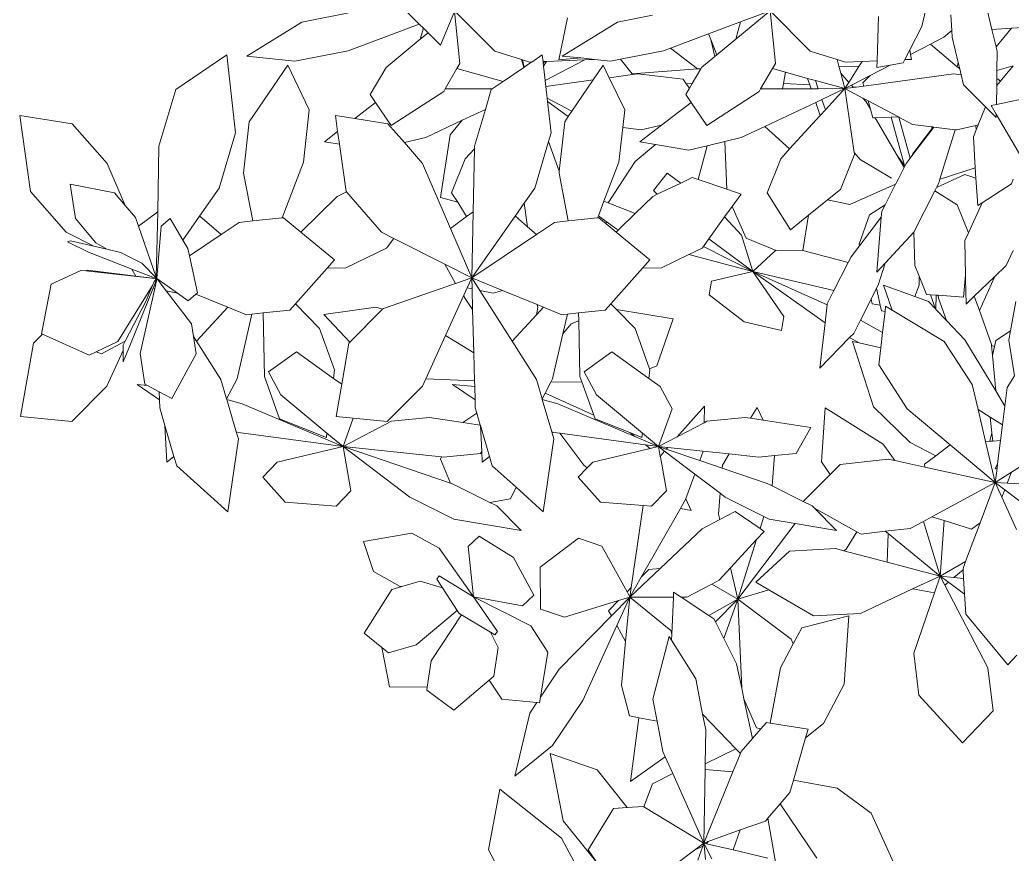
# Model space of a CAD drawing. Header units: metres. Extents: x -460 to 31334, y -1777 to 24987.
# Drawn here: x 378.4268 to 378.605, y -817.2314 to -817.0816 of the extents above; entities that cross this region are included whole.
import ezdxf

# ---------------------------------------------------------------- set-up
doc = ezdxf.new("R2010")
doc.units = ezdxf.units.M
doc.header["$MEASUREMENT"] = 0
doc.layers.add('TREES PLANTS', color=82, linetype='Continuous', lineweight=5)

# ---------------------------------------------------------------- blocks, each defined once
blk = doc.blocks.new('TREES_09')
at = {"layer": 'TREES PLANTS', "color": 82, "true_color": 0x34d100}
for p, q in [((-0.0401, -0.3368), (-0.0433, -0.2849)), ((0.0607, -0.3004), (0.0731, -0.3591)), ((0.6353, -0.3087), (0.6339, -0.3431)), ((0.0876, -0.3593), (0.1523, -0.3214)), ((0.6033, -0.3143), (0.6177, -0.3368)), ((0.6713, -0.3101), (0.6436, -0.3468)), ((-0.0401, -0.3368), (-0.0122, -0.3595)), ((-0.0382, -0.3657), (-0.0401, -0.3368)), ((0.0158, -0.3342), (0.0228, -0.3583)), ((0.0392, -0.3536), (0.0158, -0.3342)), ((0.1906, -0.3368), (0.1838, -0.3341)), ((0.2186, -0.3803), (0.1906, -0.3368)), ((0.3117, -0.3448), (0.2892, -0.3345)), ((0.4083, -0.3383), (0.3648, -0.3306)), ((0.4223, -0.3408), (0.4749, -0.3324)), ((0.4749, -0.3324), (0.4923, -0.3433)), ((0.6339, -0.3431), (0.6177, -0.3368)), ((0.6177, -0.3368), (0.6331, -0.3608)), ((0.7026, -0.3295), (0.6547, -0.3511)), ((0.903, -0.3423), (0.8885, -0.3291)), ((0.3281, -0.3618), (0.3117, -0.3448)), ((0.4225, -0.36), (0.4083, -0.3383)), ((0.4223, -0.3408), (0.4083, -0.3383)), ((0.4923, -0.3433), (0.5197, -0.3467)), ((0.4973, -0.3602), (0.5197, -0.3467)), ((0.5197, -0.3467), (0.5476, -0.3502)), ((0.5361, -0.3685), (0.5476, -0.3502)), ((0.5476, -0.3502), (0.5706, -0.353)), ((0.6339, -0.3431), (0.6331, -0.3608)), ((0.6436, -0.3468), (0.6331, -0.3608)), ((0.6547, -0.3511), (0.6331, -0.3608)), ((0.6547, -0.3511), (0.6436, -0.3468)), ((0.8281, -0.4043), (0.903, -0.3423)), ((-0.0382, -0.3657), (-0.0776, -0.3751)), ((-0.0122, -0.3595), (-0.0382, -0.3657)), ((-0.0052, -0.3578), (-0.0122, -0.3595)), ((0.0228, -0.3583), (-0.0052, -0.3578)), ((0.0355, -0.3585), (0.0228, -0.3583)), ((0.0358, -0.356), (0.0355, -0.3585)), ((0.0452, -0.3586), (0.0355, -0.3585)), ((0.0392, -0.3536), (0.0358, -0.356)), ((0.0452, -0.3586), (0.0392, -0.3536)), ((0.0731, -0.3591), (0.0452, -0.3586)), ((0.0731, -0.3591), (0.0747, -0.3668)), ((0.0747, -0.3668), (0.0876, -0.3593)), ((0.0764, -0.3753), (0.0923, -0.3594)), ((0.0923, -0.3594), (0.0876, -0.3593)), ((0.329, -0.362), (0.3281, -0.3618)), ((0.357, -0.3919), (0.3281, -0.3618)), ((0.3781, -0.3844), (0.329, -0.362)), ((0.4286, -0.3665), (0.3781, -0.3844)), ((0.4218, -0.4058), (0.4973, -0.3602)), ((0.4313, -0.362), (0.4225, -0.36)), ((0.4299, -0.3664), (0.4286, -0.3665)), ((0.4313, -0.362), (0.4299, -0.3664)), ((0.4449, -0.365), (0.4299, -0.3664)), ((0.4449, -0.365), (0.4313, -0.362)), ((0.4973, -0.3602), (0.4449, -0.365)), ((0.5361, -0.3685), (0.5594, -0.3659)), ((0.5594, -0.3659), (0.5715, -0.3645)), ((0.5594, -0.3659), (0.5714, -0.3688)), ((0.5715, -0.3645), (0.5706, -0.353)), ((0.5706, -0.353), (0.6052, -0.3574)), ((0.5717, -0.3678), (0.5715, -0.3645)), ((0.5723, -0.3752), (0.6331, -0.3608)), ((0.5769, -0.4278), (0.6331, -0.3608)), ((0.6052, -0.3574), (0.6127, -0.3609)), ((0.6052, -0.3574), (0.612, -0.3582)), ((0.61, -0.4654), (0.6331, -0.3608)), ((0.6127, -0.3609), (0.612, -0.3582)), ((0.612, -0.3582), (0.6331, -0.3608)), ((0.6837, -0.4547), (0.6331, -0.3608)), ((0.6925, -0.3832), (0.6331, -0.3608)), ((0.9712, -0.3639), (0.9073, -0.3719)), ((1.0186, -0.4092), (0.9712, -0.3639)), ((0.044, -0.4078), (0.0764, -0.3753)), ((0.0764, -0.3753), (0.1034, -0.3862)), ((0.2229, -0.3868), (0.2186, -0.3803)), ((0.2186, -0.3803), (0.2631, -0.4006)), ((0.525, -0.3864), (0.5361, -0.3685)), ((0.525, -0.3864), (0.5723, -0.3752)), ((0.5714, -0.3688), (0.5717, -0.3678)), ((0.5723, -0.3752), (0.5717, -0.3678)), ((0.9073, -0.3719), (0.785, -0.4355)), ((0.1042, -0.3897), (0.1034, -0.3862)), ((0.1034, -0.3862), (0.1104, -0.389)), ((0.1104, -0.389), (0.1042, -0.3897)), ((0.1107, -0.4179), (0.1042, -0.3897)), ((0.1104, -0.389), (0.1211, -0.3933)), ((0.1211, -0.3933), (0.1667, -0.3904)), ((0.1667, -0.3904), (0.182, -0.3894)), ((0.1837, -0.4424), (0.1667, -0.3904)), ((0.182, -0.3894), (0.1767, -0.406)), ((0.182, -0.3894), (0.2229, -0.3868)), ((0.3781, -0.3844), (0.357, -0.3919)), ((0.3687, -0.4041), (0.357, -0.3919)), ((0.4878, -0.3952), (0.4242, -0.4363)), ((0.4878, -0.3952), (0.525, -0.3864)), ((0.7022, -0.3959), (0.6894, -0.4366)), ((0.6925, -0.3832), (0.7022, -0.3959)), ((0.7499, -0.4047), (0.6925, -0.3832)), ((0.0201, -0.4135), (0.0292, -0.4113)), ((0.0292, -0.4113), (0.0278, -0.4229)), ((0.0292, -0.4113), (0.044, -0.4078)), ((0.1767, -0.406), (0.196, -0.4478)), ((0.2631, -0.4006), (0.2216, -0.4173)), ((0.2631, -0.4006), (0.2744, -0.4058)), ((0.2744, -0.4058), (0.3265, -0.4049)), ((0.3265, -0.4049), (0.3315, -0.4048)), ((0.3307, -0.4053), (0.3265, -0.4049)), ((0.3315, -0.4048), (0.3307, -0.4053)), ((0.3582, -0.4077), (0.3307, -0.4053)), ((0.3315, -0.4048), (0.3687, -0.4041)), ((0.3557, -0.4455), (0.3582, -0.4077)), ((0.3931, -0.433), (0.4218, -0.4058)), ((0.7499, -0.4047), (0.7715, -0.4425)), ((0.7603, -0.4086), (0.7499, -0.4047)), ((0.7603, -0.4086), (0.762, -0.4085)), ((0.762, -0.4085), (0.7749, -0.4077)), ((0.762, -0.4085), (0.7735, -0.422)), ((0.7749, -0.4077), (0.7735, -0.422)), ((0.7749, -0.4077), (0.7984, -0.4062)), ((0.7984, -0.4062), (0.7805, -0.4303)), ((0.7984, -0.4062), (0.8281, -0.4043)), ((0.9478, -0.4739), (1.0186, -0.4092)), ((-0.0365, -0.4252), (-0.0597, -0.4265)), ((-0.0267, -0.4247), (-0.0365, -0.4252)), ((-0.0266, -0.4368), (-0.0365, -0.4252)), ((-0.0267, -0.4247), (0.011, -0.4157)), ((-0.0162, -0.4568), (0.0171, -0.4171)), ((0.011, -0.4157), (0.0183, -0.4139)), ((0.0171, -0.4171), (0.011, -0.4157)), ((0.0171, -0.4171), (0.0183, -0.4157)), ((0.0183, -0.4157), (0.0201, -0.4135)), ((0.0183, -0.4139), (0.0201, -0.4135)), ((0.0183, -0.4139), (0.0183, -0.4157)), ((0.0278, -0.4229), (0.0458, -0.5556)), ((0.1066, -0.452), (0.1104, -0.4204)), ((0.1104, -0.4204), (0.1107, -0.4179)), ((0.1835, -0.4427), (0.1104, -0.4204)), ((0.2216, -0.4173), (0.2008, -0.4502)), ((0.7735, -0.422), (0.7715, -0.4425)), ((-0.0266, -0.4368), (-0.0162, -0.4568)), ((0.3601, -0.4447), (0.3931, -0.433)), ((0.3765, -0.4488), (0.3931, -0.433)), ((0.4242, -0.4363), (0.3779, -0.5134)), ((0.5238, -0.4911), (0.5769, -0.4278)), ((0.5932, -0.4491), (0.5769, -0.4278)), ((0.6894, -0.4366), (0.6837, -0.4547)), ((0.6894, -0.4366), (0.7715, -0.4425)), ((0.7805, -0.4303), (0.7715, -0.4425)), ((0.785, -0.4355), (0.7715, -0.4425)), ((0.7805, -0.4303), (0.785, -0.4355)), ((-0.0425, -0.4696), (-0.1081, -0.454)), ((0.1028, -0.4832), (0.1063, -0.4546)), ((0.1063, -0.4546), (0.1064, -0.4532)), ((0.1063, -0.4546), (0.1089, -0.455)), ((0.1064, -0.4532), (0.1066, -0.452)), ((0.1064, -0.4532), (0.1089, -0.455)), ((0.1472, -0.4828), (0.1066, -0.452)), ((0.1089, -0.455), (0.1467, -0.4833)), ((0.1835, -0.4427), (0.1837, -0.4424)), ((0.1897, -0.4446), (0.1835, -0.4427)), ((0.196, -0.4478), (0.1897, -0.4446)), ((0.2008, -0.4502), (0.196, -0.4478)), ((0.2621, -0.4813), (0.2008, -0.4502)), ((0.355, -0.457), (0.3555, -0.4486)), ((0.355, -0.457), (0.3756, -0.4496)), ((0.3555, -0.4486), (0.3557, -0.4455)), ((0.3555, -0.4486), (0.3765, -0.4488)), ((0.3601, -0.4447), (0.3557, -0.4455)), ((0.3647, -0.4599), (0.3756, -0.4496)), ((0.3756, -0.4496), (0.3765, -0.4488)), ((0.5739, -0.4867), (0.5932, -0.4491)), ((0.6056, -0.4655), (0.5932, -0.4491)), ((0.6904, -0.4672), (0.6837, -0.4547)), ((0.6904, -0.4672), (0.7715, -0.4425)), ((0.7086, -0.5197), (0.7715, -0.4425)), ((0.7509, -0.521), (0.7715, -0.4425)), ((0.7906, -0.4833), (0.7715, -0.4425)), ((0.7961, -0.451), (0.7715, -0.4425)), ((0.7961, -0.451), (0.7906, -0.4833)), ((0.8854, -0.4817), (0.7961, -0.451)), ((-0.0077, -0.4875), (-0.0425, -0.4696)), ((-0.0162, -0.4568), (-0.0009, -0.4863)), ((0.3275, -0.4736), (0.3546, -0.4627)), ((0.3546, -0.4627), (0.355, -0.457)), ((0.3575, -0.4798), (0.3647, -0.4599)), ((0.6003, -0.5094), (0.61, -0.4654)), ((0.61, -0.4654), (0.6056, -0.4655)), ((0.701, -0.4868), (0.6904, -0.4672)), ((0.0063, -0.4849), (-0.0009, -0.4863)), ((0.0067, -0.4948), (0.0063, -0.4849)), ((0.1028, -0.4832), (0.0919, -0.5038)), ((0.1467, -0.4833), (0.1472, -0.4828)), ((0.1528, -0.487), (0.1472, -0.4828)), ((0.2622, -0.4814), (0.2621, -0.4813)), ((0.3113, -0.4801), (0.2622, -0.4814)), ((0.3083, -0.5241), (0.2622, -0.4814)), ((0.3113, -0.4801), (0.3275, -0.4736)), ((0.3407, -0.4738), (0.3275, -0.4736)), ((0.3405, -0.5262), (0.3575, -0.4798)), ((0.3575, -0.4798), (0.3407, -0.4738)), ((0.8268, -0.5603), (0.7906, -0.4833)), ((0.8854, -0.4817), (0.9478, -0.4739)), ((-0.0009, -0.4863), (-0.0077, -0.4875)), ((0.0067, -0.4948), (-0.0077, -0.4875)), ((0.0114, -0.4973), (0.0067, -0.4948)), ((0.0148, -0.5165), (0.0114, -0.4973)), ((0.0919, -0.5038), (0.1528, -0.487)), ((0.0919, -0.515), (0.1635, -0.4953)), ((0.1485, -0.5061), (0.1635, -0.4953)), ((0.1485, -0.5061), (0.1662, -0.4958)), ((0.1606, -0.493), (0.1528, -0.487)), ((0.1606, -0.493), (0.1642, -0.4948)), ((0.1635, -0.4953), (0.1642, -0.4948)), ((0.1642, -0.4948), (0.1662, -0.4958)), ((0.1662, -0.4958), (0.1831, -0.5044)), ((0.4587, -0.5332), (0.5238, -0.4911)), ((0.5739, -0.4867), (0.5207, -0.5412)), ((0.7052, -0.5239), (0.701, -0.4868)), ((0.0916, -0.5044), (0.0679, -0.5493)), ((0.0919, -0.5038), (0.0916, -0.5044)), ((0.0919, -0.515), (0.0916, -0.5044)), ((0.0927, -0.5385), (0.1485, -0.5061)), ((0.1831, -0.5044), (0.191, -0.5084)), ((0.2213, -0.5761), (0.191, -0.5084)), ((0.191, -0.5084), (0.2217, -0.524)), ((0.3779, -0.5134), (0.3405, -0.5262)), ((0.3779, -0.5134), (0.372, -0.5232)), ((0.6003, -0.5094), (0.576, -0.5267)), ((0.5981, -0.5195), (0.6003, -0.5094)), ((1.2119, -0.5043), (1.1228, -0.5445)), ((0.0182, -0.5364), (0.0148, -0.5165)), ((0.0148, -0.5165), (0.0302, -0.5462)), ((0.0927, -0.5385), (0.0919, -0.515)), ((0.1544, -0.561), (0.182, -0.5145)), ((0.2367, -0.5469), (0.2217, -0.524)), ((0.2217, -0.524), (0.2312, -0.5289)), ((0.2312, -0.5289), (0.24, -0.5296)), ((0.3405, -0.5343), (0.3083, -0.5241)), ((0.3216, -0.5364), (0.3083, -0.5241)), ((0.372, -0.5232), (0.3795, -0.5241)), ((0.3787, -0.5293), (0.3795, -0.5241)), ((0.3795, -0.5241), (0.411, -0.5277)), ((0.411, -0.5277), (0.3926, -0.5606)), ((0.411, -0.5277), (0.4333, -0.5303)), ((0.576, -0.5267), (0.5224, -0.6127)), ((0.5981, -0.5195), (0.6063, -0.5906)), ((0.7052, -0.5239), (0.7086, -0.5197)), ((0.7094, -0.5596), (0.7052, -0.5239)), ((0.7509, -0.521), (0.7086, -0.5197)), ((0.7341, -0.585), (0.7509, -0.521)), ((-0.0572, -0.5337), (0.0084, -0.536)), ((0.0093, -0.5582), (0.0084, -0.536)), ((0.0084, -0.536), (0.0182, -0.5364)), ((0.0802, -0.5457), (0.0928, -0.5421)), ((0.0928, -0.5421), (0.0927, -0.5385)), ((0.2824, -0.562), (0.24, -0.5296)), ((0.24, -0.5296), (0.3216, -0.5364)), ((0.3451, -0.5366), (0.3405, -0.5343)), ((0.3451, -0.5366), (0.3702, -0.5311)), ((0.3615, -0.5449), (0.3451, -0.5366)), ((0.3615, -0.5449), (0.3682, -0.5434)), ((0.3682, -0.5434), (0.3702, -0.5311)), ((0.3702, -0.5311), (0.3787, -0.5293)), ((0.5207, -0.5412), (0.4241, -0.5725)), ((0.4262, -0.5626), (0.4333, -0.5303)), ((0.4333, -0.5303), (0.4587, -0.5332)), ((0.0103, -0.5831), (0.0093, -0.5582)), ((0.0093, -0.5582), (0.0166, -0.5628)), ((0.0302, -0.5462), (0.0411, -0.5569)), ((0.0302, -0.5462), (0.0446, -0.574)), ((0.0411, -0.5569), (0.0458, -0.5556)), ((0.0458, -0.5556), (0.0473, -0.5667)), ((0.0638, -0.557), (0.0496, -0.5837)), ((0.0679, -0.5493), (0.0638, -0.557)), ((0.0693, -0.5521), (0.0638, -0.557)), ((0.0679, -0.5493), (0.0802, -0.5457)), ((0.0693, -0.5521), (0.0802, -0.5457)), ((0.2367, -0.5469), (0.2801, -0.5625)), ((0.3926, -0.5606), (0.3615, -0.5449)), ((1.1228, -0.5445), (1.0856, -0.5951)), ((0.0166, -0.5628), (0.0162, -0.5925)), ((0.0166, -0.5628), (0.0403, -0.5778)), ((0.0471, -0.5718), (0.0446, -0.574)), ((0.0473, -0.5667), (0.0471, -0.5718)), ((0.0479, -0.5711), (0.0471, -0.5718)), ((0.0473, -0.5667), (0.0479, -0.5711)), ((0.0479, -0.5711), (0.0496, -0.5837)), ((0.1444, -0.5699), (0.0496, -0.5837)), ((0.1444, -0.5699), (0.1544, -0.561)), ((0.1472, -0.5694), (0.1444, -0.5699)), ((0.1988, -0.5901), (0.1472, -0.5694)), ((0.2801, -0.5625), (0.2824, -0.562)), ((0.2985, -0.5743), (0.2824, -0.562)), ((0.412, -0.5705), (0.3926, -0.5606)), ((0.4184, -0.5766), (0.412, -0.5705)), ((0.4184, -0.5766), (0.4262, -0.5626)), ((0.4241, -0.5725), (0.4262, -0.5626)), ((0.6708, -0.6287), (0.706, -0.5657)), ((0.706, -0.5657), (0.7094, -0.5596)), ((0.7317, -0.5819), (0.706, -0.5657)), ((0.8305, -0.6302), (0.8268, -0.5603)), ((0.0066, -0.595), (0.0103, -0.5831)), ((0.0403, -0.5778), (0.0269, -0.5897)), ((0.0269, -0.5897), (0.0496, -0.5837)), ((0.0376, -0.6271), (0.0496, -0.5837)), ((0.0403, -0.5778), (0.0496, -0.5837)), ((0.0446, -0.574), (0.0496, -0.5837)), ((0.0656, -0.6177), (0.0496, -0.5837)), ((0.0498, -0.623), (0.0496, -0.5837)), ((0.0811, -0.6125), (0.0496, -0.5837)), ((0.2145, -0.6095), (0.2213, -0.5761)), ((0.3072, -0.5787), (0.2893, -0.6459)), ((0.2985, -0.5743), (0.3072, -0.5787)), ((0.3072, -0.5787), (0.3488, -0.5998)), ((0.4637, -0.6205), (0.4184, -0.5766)), ((0.7308, -0.5975), (0.7341, -0.585)), ((0.7341, -0.585), (0.7317, -0.5819)), ((0.8305, -0.5779), (0.8479, -0.6472)), ((0.9317, -0.5846), (0.8305, -0.5779)), ((0.9898, -0.6155), (0.9317, -0.5846)), ((-0.0057, -0.6348), (0.0066, -0.595)), ((0.0066, -0.595), (0.0162, -0.5925)), ((0.0162, -0.5925), (0.0269, -0.5897)), ((0.2145, -0.6095), (0.1988, -0.5901)), ((0.3488, -0.5998), (0.3204, -0.7202)), ((0.3488, -0.5998), (0.3683, -0.6097)), ((0.6063, -0.5906), (0.6208, -0.6052)), ((0.704, -0.5958), (0.6708, -0.6287)), ((0.6937, -0.657), (0.704, -0.5958)), ((0.7308, -0.5975), (0.7345, -0.6657)), ((1.0856, -0.5951), (1.0738, -0.6597)), ((0.0656, -0.6177), (0.0811, -0.6125)), ((0.0896, -0.6202), (0.0811, -0.6125)), ((0.2372, -0.6376), (0.2145, -0.6095)), ((0.3699, -0.6098), (0.3204, -0.7202)), ((0.3965, -0.6129), (0.3204, -0.7202)), ((0.3683, -0.6097), (0.3699, -0.6098)), ((0.3699, -0.6098), (0.3965, -0.6129)), ((0.3965, -0.6129), (0.4637, -0.6205)), ((0.5224, -0.6127), (0.6024, -0.6183)), ((0.6024, -0.6183), (0.6208, -0.6052)), ((0.6208, -0.6052), (0.6608, -0.6455)), ((0.9898, -0.6155), (1.0109, -0.6418)), ((0.0344, -0.6388), (0.0376, -0.6271)), ((0.0376, -0.6271), (0.0498, -0.623)), ((0.0498, -0.6336), (0.0498, -0.623)), ((0.07, -0.6268), (0.0656, -0.6177)), ((0.07, -0.6268), (0.0896, -0.6202)), ((0.1055, -0.7022), (0.07, -0.6268)), ((0.1389, -0.6654), (0.0896, -0.6202)), ((0.6676, -0.6319), (0.6608, -0.6455)), ((0.6708, -0.6287), (0.6676, -0.6319)), ((0.7917, -0.6964), (0.8305, -0.6302)), ((1.1894, -0.6252), (1.1088, -0.6794)), ((-0.0057, -0.6348), (-0.0656, -0.6944)), ((0.0253, -0.6718), (0.0344, -0.6388)), ((0.0344, -0.6388), (0.044, -0.6356)), ((0.044, -0.6356), (0.0421, -0.6747)), ((0.044, -0.6356), (0.0498, -0.6336)), ((0.05, -0.676), (0.0498, -0.6336)), ((0.2372, -0.6376), (0.2893, -0.6459)), ((0.2588, -0.6642), (0.2372, -0.6376)), ((0.2893, -0.6459), (0.289, -0.6471)), ((0.5514, -0.6342), (0.5407, -0.7046)), ((0.5897, -0.6558), (0.5514, -0.6342)), ((0.6608, -0.6455), (0.6378, -0.6915)), ((0.9983, -0.6382), (0.9893, -0.6945)), ((1.0109, -0.6418), (0.9983, -0.6382)), ((1.0738, -0.6597), (1.0109, -0.6418)), ((0.289, -0.6471), (0.2895, -0.6854)), ((0.5929, -0.6881), (0.5897, -0.6558)), ((0.6871, -0.6956), (0.6937, -0.657)), ((0.6937, -0.657), (0.8058, -0.7423)), ((0.8479, -0.6472), (0.872, -0.6601)), ((0.872, -0.6601), (0.8647, -0.6632)), ((0.872, -0.6601), (0.9074, -0.6789)), ((1.0921, -0.6649), (1.0738, -0.6597)), ((0.02, -0.691), (0.0253, -0.6718)), ((0.0421, -0.6747), (0.0253, -0.6718)), ((0.05, -0.676), (0.0421, -0.6747)), ((0.0501, -0.7084), (0.05, -0.676)), ((0.1389, -0.6654), (0.1055, -0.7022)), ((0.1534, -0.6786), (0.1389, -0.6654)), ((0.2038, -0.6988), (0.2588, -0.6642)), ((0.387, -0.6739), (0.3204, -0.7202)), ((0.4077, -0.6776), (0.387, -0.6739)), ((0.7345, -0.6657), (0.7806, -0.7153)), ((0.8647, -0.6632), (0.8058, -0.7423)), ((1.1088, -0.6794), (1.0921, -0.6649)), ((0.0123, -0.6865), (-0.0656, -0.6944)), ((0.02, -0.691), (0.0123, -0.6865)), ((0.1534, -0.6786), (0.2038, -0.6988)), ((0.2895, -0.6854), (0.2711, -0.7298)), ((0.2895, -0.6854), (0.2896, -0.6869)), ((0.2896, -0.6869), (0.3204, -0.7202)), ((0.395, -0.7329), (0.4077, -0.6776)), ((0.6378, -0.6915), (0.5929, -0.6881)), ((0.5952, -0.7109), (0.5929, -0.6881)), ((0.9074, -0.6789), (0.9893, -0.6945)), ((1.1299, -0.6977), (1.1088, -0.6794)), ((1.2004, -0.6856), (1.1299, -0.6977)), ((-0.0236, -0.7453), (-0.0656, -0.6944)), ((-0.0493, -0.738), (-0.0656, -0.6944)), ((0.0501, -0.7084), (0.02, -0.691)), ((0.122, -0.7371), (0.1055, -0.7022)), ((0.5407, -0.7046), (0.5218, -0.7137)), ((0.5407, -0.7046), (0.5378, -0.7233)), ((0.6343, -0.6985), (0.6116, -0.7653)), ((0.6378, -0.6915), (0.6343, -0.6985)), ((0.6547, -0.7607), (0.6832, -0.7035)), ((0.6832, -0.7035), (0.6871, -0.6956)), ((0.6832, -0.7035), (0.7011, -0.7091)), ((0.7053, -0.7031), (0.7011, -0.7091)), ((0.7175, -0.7143), (0.7053, -0.7031)), ((0.7806, -0.7153), (0.7917, -0.6964)), ((0.7917, -0.6964), (0.8058, -0.7423)), ((0.9893, -0.6945), (0.9884, -0.6999)), ((0.9884, -0.6999), (0.9977, -0.708)), ((1.1342, -0.7014), (1.1299, -0.6977)), ((1.1342, -0.7014), (1.1475, -0.7386)), ((1.1891, -0.6977), (1.177, -0.7492)), ((0.0537, -0.7105), (0.0501, -0.7084)), ((0.104, -0.7883), (0.0537, -0.7105)), ((0.2665, -0.7366), (0.3204, -0.7202)), ((0.2721, -0.7851), (0.3204, -0.7202)), ((0.2833, -0.7932), (0.3204, -0.7202)), ((0.2954, -0.8146), (0.3204, -0.7202)), ((0.3349, -0.7811), (0.3204, -0.7202)), ((0.5218, -0.7137), (0.5378, -0.7233)), ((0.5952, -0.7109), (0.5905, -0.7549)), ((0.7011, -0.7091), (0.6756, -0.7459)), ((0.7175, -0.7143), (0.8058, -0.7423)), ((0.7592, -0.7528), (0.7175, -0.7143)), ((0.9533, -0.7331), (0.9962, -0.7147)), ((0.9962, -0.7147), (0.9977, -0.708)), ((0.9977, -0.708), (1.0119, -0.7204)), ((0.2711, -0.7298), (0.224, -0.7505)), ((0.3552, -0.7848), (0.395, -0.7329)), ((0.5378, -0.7233), (0.5366, -0.7315)), ((0.5366, -0.7315), (0.5421, -0.7879)), ((0.9377, -0.7364), (0.9533, -0.7331)), ((0.9533, -0.7331), (1.0119, -0.7204)), ((1.0119, -0.7204), (1.0315, -0.7374)), ((-0.0493, -0.738), (-0.0236, -0.7453)), ((-0.0315, -0.7855), (-0.0493, -0.738)), ((-0.0005, -0.7733), (-0.0236, -0.7453)), ((0.1278, -0.7614), (0.122, -0.7371)), ((0.1986, -0.7585), (0.2058, -0.7374)), ((0.2058, -0.7374), (0.224, -0.7505)), ((0.2665, -0.7366), (0.2397, -0.7618)), ((0.6756, -0.7459), (0.6877, -0.7688)), ((0.7592, -0.7528), (0.8058, -0.7423)), ((0.7834, -0.7807), (0.8058, -0.7423)), ((0.9377, -0.7364), (0.8058, -0.7423)), ((0.83, -0.785), (0.8058, -0.7423)), ((0.8639, -0.7631), (0.8058, -0.7423)), ((0.8393, -0.7755), (0.8058, -0.7423)), ((0.9013, -0.7443), (0.8639, -0.7631)), ((0.9013, -0.7443), (0.9377, -0.7364)), ((0.976, -0.7943), (1.0271, -0.7451)), ((1.0271, -0.7451), (1.0333, -0.7391)), ((1.0495, -0.7906), (1.0271, -0.7451)), ((1.0315, -0.7374), (1.0341, -0.7384)), ((1.0333, -0.7391), (1.0341, -0.7384)), ((1.0333, -0.7391), (1.0351, -0.7389)), ((1.0341, -0.7384), (1.0351, -0.7389)), ((1.0351, -0.7389), (1.0613, -0.7495)), ((1.0577, -0.7907), (1.0613, -0.7495)), ((1.0613, -0.7495), (1.1669, -0.7925)), ((1.177, -0.7492), (1.1475, -0.7386)), ((1.1475, -0.7386), (1.1646, -0.7863)), ((1.177, -0.7492), (1.1678, -0.7887)), ((0.1986, -0.7585), (0.1278, -0.7614)), ((0.1341, -0.7875), (0.1278, -0.7614)), ((0.1841, -0.801), (0.1986, -0.7585)), ((0.224, -0.7505), (0.2397, -0.7618)), ((0.2397, -0.7618), (0.2721, -0.7851)), ((0.5905, -0.7549), (0.5865, -0.7935)), ((0.5905, -0.7549), (0.6074, -0.765)), ((0.6547, -0.7607), (0.6489, -0.7682)), ((0.7776, -0.7697), (0.7592, -0.7528)), ((0.8639, -0.7631), (0.8393, -0.7755)), ((-0.0234, -0.7823), (-0.0005, -0.7733)), ((-0.0234, -0.7823), (0.0018, -0.7762)), ((0.0018, -0.7762), (-0.0005, -0.7733)), ((0.0181, -0.7959), (0.0018, -0.7762)), ((0.6116, -0.7653), (0.6003, -0.7985)), ((0.6074, -0.765), (0.6116, -0.7653)), ((0.6489, -0.7682), (0.6204, -0.8058)), ((0.6489, -0.7682), (0.68, -0.7706)), ((0.68, -0.7706), (0.6877, -0.7688)), ((0.6877, -0.7688), (0.7015, -0.795)), ((0.7834, -0.7807), (0.7776, -0.7697)), ((0.8349, -0.7777), (0.83, -0.785)), ((0.8393, -0.7755), (0.8349, -0.7777)), ((-0.0315, -0.7855), (-0.0234, -0.7823)), ((-0.0105, -0.8419), (-0.0315, -0.7855)), ((0.0701, -0.8113), (0.104, -0.7883)), ((0.1841, -0.801), (0.1341, -0.7875)), ((0.1407, -0.8147), (0.1341, -0.7875)), ((0.2721, -0.7851), (0.2833, -0.7932)), ((0.2833, -0.7932), (0.2861, -0.7952)), ((0.3349, -0.7811), (0.3552, -0.7848)), ((0.5197, -0.7916), (0.5651, -0.8319)), ((0.5444, -0.7922), (0.5197, -0.7916)), ((0.5421, -0.7879), (0.5444, -0.7922)), ((0.5444, -0.7922), (0.5651, -0.8319)), ((0.5865, -0.7935), (0.581, -0.846)), ((0.6003, -0.7985), (0.5865, -0.7935)), ((0.8028, -0.8176), (0.7834, -0.7807)), ((0.83, -0.785), (0.8028, -0.8259)), ((0.9994, -0.7898), (0.976, -0.7943)), ((0.9994, -0.7898), (1.0495, -0.7906)), ((1.0495, -0.7906), (1.0577, -0.7907)), ((1.0577, -0.7907), (1.1669, -0.7925)), ((1.064, -0.8386), (1.1669, -0.7925)), ((1.1133, -0.8815), (1.1669, -0.7925)), ((1.1678, -0.7887), (1.1646, -0.7863)), ((1.1646, -0.7863), (1.1669, -0.7925)), ((1.1678, -0.7887), (1.1669, -0.7925)), ((1.1698, -0.791), (1.1669, -0.7925)), ((1.1704, -0.7922), (1.1669, -0.7925)), ((1.1774, -0.8065), (1.1669, -0.7925)), ((1.1713, -0.7941), (1.1669, -0.7925)), ((1.1904, -0.7805), (1.1698, -0.791)), ((1.1704, -0.7922), (1.1698, -0.791)), ((1.1914, -0.7902), (1.1704, -0.7922)), ((-0.0105, -0.8419), (0.0204, -0.8018)), ((0.0181, -0.7959), (0.0201, -0.7971)), ((0.0201, -0.7971), (0.0204, -0.8018)), ((0.0201, -0.7971), (0.0422, -0.8099)), ((0.0204, -0.8018), (0.0279, -0.8989)), ((0.1812, -0.8096), (0.1841, -0.801)), ((0.2861, -0.7952), (0.2954, -0.8146)), ((0.6003, -0.7985), (0.5834, -0.8482)), ((0.6204, -0.8058), (0.5863, -0.8507)), ((0.6568, -0.819), (0.6204, -0.8058)), ((0.7015, -0.795), (0.7601, -0.857)), ((0.9237, -0.8043), (0.8666, -0.8403)), ((0.976, -0.7943), (0.9237, -0.8043)), ((1.1774, -0.8065), (1.1713, -0.7941)), ((1.1924, -0.8015), (1.1713, -0.7941)), ((1.1952, -0.83), (1.1774, -0.8065)), ((0.0423, -0.8187), (0.0358, -0.8234)), ((0.0422, -0.8099), (0.0423, -0.8187)), ((0.0422, -0.8099), (0.0491, -0.8139)), ((0.0491, -0.8139), (0.0423, -0.8187)), ((0.0491, -0.8139), (0.0584, -0.8193)), ((0.0584, -0.8193), (0.0701, -0.8113)), ((0.0701, -0.8113), (0.1038, -0.8553)), ((0.1322, -0.8641), (0.1407, -0.8147)), ((0.1894, -0.8268), (0.1812, -0.8096)), ((0.2954, -0.8146), (0.3148, -0.8554)), ((0.6568, -0.819), (0.6573, -0.8193)), ((0.6746, -0.8111), (0.6573, -0.8193)), ((0.6573, -0.8193), (0.6714, -0.8273)), ((0.6714, -0.8273), (0.6746, -0.8111)), ((0.8028, -0.8176), (0.8028, -0.8259)), ((0.0358, -0.8234), (0.0278, -0.8903)), ((0.1894, -0.8268), (0.1747, -0.8467)), ((0.206, -0.8618), (0.1894, -0.8268)), ((0.3906, -0.8379), (0.3767, -0.922)), ((0.4602, -0.8622), (0.3906, -0.8379)), ((0.5651, -0.8319), (0.5796, -0.8596)), ((0.6714, -0.8273), (0.773, -0.8852)), ((0.8028, -0.8259), (0.7952, -0.8373)), ((0.7952, -0.8373), (0.8028, -0.8377)), ((0.8028, -0.8377), (0.8026, -0.9021)), ((0.8028, -0.8377), (0.8577, -0.8399)), ((-0.0066, -0.8522), (-0.0105, -0.8419)), ((0.0059, -0.9159), (-0.0066, -0.8522)), ((0.1747, -0.8467), (0.2006, -0.8669)), ((0.5236, -0.8395), (0.4905, -0.8574)), ((0.5236, -0.8395), (0.5796, -0.8596)), ((0.581, -0.846), (0.5796, -0.8596)), ((0.5834, -0.8482), (0.5796, -0.8596)), ((0.5863, -0.8507), (0.5796, -0.8596)), ((0.581, -0.846), (0.5834, -0.8482)), ((0.5863, -0.8507), (0.5922, -0.8559)), ((0.6453, -0.8479), (0.5948, -0.8569)), ((0.6681, -0.8699), (0.6453, -0.8479)), ((0.8521, -0.8414), (0.8026, -0.9021)), ((0.8577, -0.8399), (0.8521, -0.8414)), ((0.8577, -0.8399), (0.8666, -0.8403)), ((0.8666, -0.8403), (0.8608, -0.8439)), ((0.8608, -0.8439), (0.9539, -0.868)), ((1.0315, -0.8532), (1.0394, -0.8496)), ((1.0394, -0.8496), (1.064, -0.8386)), ((1.0759, -0.9013), (1.0394, -0.8496)), ((1.064, -0.8386), (1.0789, -0.8688)), ((0.1107, -0.8853), (0.1038, -0.8553)), ((0.1038, -0.8553), (0.1282, -0.8872)), ((0.1282, -0.8872), (0.1322, -0.8641)), ((0.1574, -0.8943), (0.1322, -0.8641)), ((0.2006, -0.8669), (0.206, -0.8618)), ((0.2092, -0.8683), (0.206, -0.8618)), ((0.3148, -0.8554), (0.3155, -0.8832)), ((0.4646, -0.8728), (0.4602, -0.8622)), ((0.4905, -0.8574), (0.4788, -0.8738)), ((0.5597, -0.8835), (0.5796, -0.8596)), ((0.5646, -0.895), (0.5796, -0.8596)), ((0.5769, -0.8791), (0.5796, -0.8596)), ((0.5942, -0.857), (0.5796, -0.8596)), ((0.5825, -0.872), (0.5796, -0.8596)), ((0.5922, -0.8559), (0.5944, -0.8567)), ((0.5944, -0.8567), (0.5942, -0.857)), ((0.5948, -0.8569), (0.5942, -0.857)), ((0.5944, -0.8567), (0.5948, -0.8569)), ((0.7601, -0.857), (0.7615, -0.874)), ((0.7601, -0.857), (0.8026, -0.9021)), ((0.9539, -0.868), (0.9864, -0.8618)), ((0.9813, -0.8888), (0.9864, -0.8618)), ((0.9864, -0.8618), (1.0315, -0.8532)), ((-0.0592, -0.8684), (-0.0489, -0.9205)), ((0.2092, -0.8683), (0.2346, -0.8943)), ((0.3032, -0.8723), (0.262, -0.9222)), ((0.3155, -0.8832), (0.3032, -0.8723)), ((0.405, -0.8943), (0.4646, -0.8728)), ((0.4788, -0.8738), (0.4394, -0.9287)), ((0.4646, -0.8728), (0.4662, -0.8723)), ((0.4662, -0.8723), (0.4788, -0.8738)), ((0.56, -1.0058), (0.5769, -0.8791)), ((0.5825, -0.872), (0.5769, -0.8791)), ((0.6028, -0.9571), (0.5825, -0.872)), ((0.6671, -0.8826), (0.6681, -0.8699)), ((0.7615, -0.874), (0.773, -0.8852)), ((1.0789, -0.8688), (1.1133, -0.8815)), ((1.1129, -0.8822), (1.1133, -0.8815)), ((0.0278, -0.8903), (0.0288, -0.8982)), ((0.1074, -0.9127), (0.1107, -0.8853)), ((0.2188, -0.9341), (0.1574, -0.8943)), ((0.2346, -0.8943), (0.2188, -0.9341)), ((0.2346, -0.8943), (0.2587, -0.9189)), ((0.3682, -0.9302), (0.3155, -0.8832)), ((0.405, -0.8943), (0.3767, -0.922)), ((0.5031, -0.9516), (0.5597, -0.8835)), ((0.5165, -1.009), (0.5646, -0.895)), ((0.5662, -0.8843), (0.559, -0.9022)), ((0.5646, -0.895), (0.559, -0.9022)), ((0.5597, -0.8835), (0.5662, -0.8843)), ((0.662, -0.9454), (0.6671, -0.8826)), ((0.6671, -0.8826), (0.7883, -0.9)), ((0.773, -0.8852), (0.8026, -0.9021)), ((0.9786, -0.9027), (0.9813, -0.8888)), ((0.9813, -0.8888), (1.0759, -0.9013)), ((1.1129, -0.8822), (1.1144, -0.906)), ((0.0279, -0.8989), (0.0059, -0.9159)), ((0.0288, -0.8982), (0.0279, -0.8989)), ((0.0288, -0.8982), (0.0335, -0.9326)), ((0.0335, -0.9326), (0.081, -0.9098)), ((0.081, -0.9098), (0.1074, -0.9127)), ((0.559, -0.9022), (0.5384, -0.9535)), ((0.727, -0.9435), (0.7948, -0.9063)), ((0.7883, -0.9), (0.7948, -0.9063)), ((0.7883, -0.9), (0.8026, -0.9021)), ((0.7948, -0.9063), (0.8026, -0.9021)), ((0.8682, -0.9084), (0.8026, -0.9021)), ((0.8078, -0.919), (0.8026, -0.9021)), ((0.8449, -0.9213), (0.8026, -0.9021)), ((0.8305, -0.9294), (0.8026, -0.9021)), ((0.8449, -0.9213), (0.8682, -0.9084)), ((0.9335, -0.9147), (0.8682, -0.9084)), ((0.9335, -0.9147), (0.9786, -0.9027)), ((1.0586, -0.9507), (1.1144, -0.906)), ((1.1144, -0.906), (1.1157, -0.9262)), ((-0.0489, -0.9205), (0.0013, -1.0024)), ((0.0089, -0.9309), (0.0059, -0.9159)), ((0.1074, -0.9127), (0.1585, -0.9184)), ((0.1585, -0.9184), (0.2164, -0.9405)), ((0.2462, -0.9374), (0.2577, -0.9214)), ((0.262, -0.9222), (0.2496, -0.9372)), ((0.2577, -0.9214), (0.2587, -0.9189)), ((0.2587, -0.9189), (0.262, -0.9222)), ((0.3767, -0.922), (0.3682, -0.9302)), ((0.8078, -0.919), (0.8229, -0.9336)), ((0.8325, -0.9989), (0.8078, -0.919)), ((0.9559, -0.9719), (0.8449, -0.9213)), ((0.0064, -0.9545), (0.0089, -0.9309)), ((0.0148, -0.9416), (0.0335, -0.9326)), ((0.2167, -0.9395), (0.2164, -0.9405)), ((0.2164, -0.9405), (0.2379, -0.9487)), ((0.2188, -0.9341), (0.2167, -0.9395)), ((0.2379, -0.9487), (0.2462, -0.9374)), ((0.2496, -0.9372), (0.2407, -0.948)), ((0.2496, -0.9372), (0.2462, -0.9374)), ((0.3776, -0.9386), (0.3682, -0.9302)), ((0.3818, -0.9781), (0.3776, -0.9386)), ((0.4394, -0.9287), (0.4691, -0.97)), ((0.8229, -0.9336), (0.8305, -0.9294)), ((0.9093, -1.0066), (0.8305, -0.9294)), ((1.1157, -0.9262), (1.1767, -0.964)), ((0.0042, -0.9745), (0.0064, -0.9545)), ((0.0069, -0.9688), (0.0064, -0.9545)), ((0.0368, -0.9565), (0.0148, -0.9416)), ((0.2379, -0.9487), (0.2409, -0.9499)), ((0.2407, -0.948), (0.2409, -0.9499)), ((0.2409, -0.9499), (0.2455, -0.9933)), ((0.4691, -0.97), (0.5031, -0.9516)), ((0.5333, -0.9554), (0.4836, -0.9733)), ((0.5333, -0.9554), (0.5006, -1.0278)), ((0.5384, -0.9535), (0.5333, -0.9554)), ((0.625, -0.9785), (0.662, -0.9454)), ((0.727, -0.9435), (0.7155, -0.9781)), ((1.0342, -1.0201), (1.0586, -0.9507)), ((1.1934, -0.9532), (1.1339, -1.0008)), ((1.1767, -0.964), (1.1941, -0.9521)), ((0.0069, -0.9688), (0.0374, -1.0275)), ((0.0093, -1.0255), (0.0069, -0.9688)), ((0.0368, -0.9565), (0.0463, -1.0265)), ((0.0831, -0.9879), (0.0368, -0.9565)), ((0.6074, -0.9701), (0.56, -1.0058)), ((0.6028, -0.9571), (0.6112, -0.9652)), ((0.6074, -0.9701), (0.6112, -0.9652)), ((0.6112, -0.9652), (0.625, -0.9785)), ((1.2349, -0.9627), (1.1598, -1.0035)), ((0.0013, -1.0024), (0.0042, -0.9745)), ((0.0072, -1.0073), (0.0042, -0.9745)), ((0.3933, -0.9778), (0.3818, -0.9781)), ((0.3836, -0.9945), (0.3818, -0.9781)), ((0.4757, -0.9762), (0.3933, -0.9778)), ((0.3933, -0.9778), (0.3979, -0.9889)), ((0.4836, -0.9733), (0.4757, -0.9762)), ((0.4836, -0.9733), (0.4844, -1.0193)), ((0.7155, -0.9781), (0.7584, -1.035)), ((1.0225, -1.0166), (0.9559, -0.9719)), ((-0.0552, -0.9944), (0.0072, -1.0073)), ((0.0831, -0.9879), (0.0637, -1.0245)), ((0.0911, -0.9933), (0.0686, -1.024)), ((0.0911, -0.9933), (0.0831, -0.9879)), ((0.0989, -0.9985), (0.0911, -0.9933)), ((0.1717, -1.0066), (0.0989, -0.9985)), ((0.1746, -1.0069), (0.2455, -0.9933)), ((0.2455, -0.9933), (0.2477, -1.0137)), ((0.4126, -1.0012), (0.3836, -0.9945)), ((0.3845, -1.0027), (0.3836, -0.9945)), ((0.3979, -0.9889), (0.4126, -1.0012)), ((0.8207, -1.0343), (0.8325, -0.9989)), ((0.1717, -1.0066), (0.1281, -1.0225)), ((0.1746, -1.0069), (0.1717, -1.0066)), ((0.2477, -1.0137), (0.2656, -1.0403)), ((0.3845, -1.0027), (0.3733, -1.0302)), ((0.4792, -1.0166), (0.4126, -1.0012)), ((0.5165, -1.009), (0.5102, -1.0318)), ((0.5588, -1.0147), (0.56, -1.0058)), ((0.9093, -1.0066), (0.9509, -1.0345)), ((1.1339, -1.0008), (1.0342, -1.0201)), ((1.1598, -1.0035), (1.0872, -1.0946)), ((0.0093, -1.0255), (0.0162, -1.0299)), ((0.0094, -1.0284), (0.0093, -1.0255)), ((0.0094, -1.0284), (0.0126, -1.0303)), ((0.0095, -1.0306), (0.0094, -1.0284)), ((0.0374, -1.0275), (0.0162, -1.0299)), ((0.0463, -1.0265), (0.0374, -1.0275)), ((0.0637, -1.0245), (0.0463, -1.0265)), ((0.0686, -1.024), (0.0637, -1.0245)), ((0.1153, -1.0187), (0.0686, -1.024)), ((0.1281, -1.0225), (0.1153, -1.0187)), ((0.1972, -1.043), (0.1281, -1.0225)), ((0.4792, -1.0166), (0.4844, -1.0193)), ((0.4844, -1.0193), (0.5006, -1.0278)), ((0.5006, -1.0278), (0.5089, -1.0322)), ((0.558, -1.0177), (0.5102, -1.0318)), ((0.558, -1.0177), (0.5588, -1.0147)), ((0.5683, -1.0147), (0.558, -1.0177)), ((0.6761, -1.0303), (0.5683, -1.0147)), ((0.8454, -1.049), (0.8842, -1.0238)), ((0.8842, -1.0238), (0.9509, -1.0345)), ((1.0676, -1.0725), (1.0225, -1.0166)), ((0.0095, -1.0306), (-0.0005, -1.0318)), ((-0.0005, -1.0318), (0.0102, -1.0475)), ((0.0126, -1.0303), (0.0095, -1.0306)), ((0.0162, -1.0299), (0.0126, -1.0303)), ((0.1972, -1.043), (0.2194, -1.0586)), ((0.2541, -1.0537), (0.2656, -1.0403)), ((0.2656, -1.0403), (0.3299, -1.1363)), ((0.3695, -1.0394), (0.3486, -1.0906)), ((0.3733, -1.0302), (0.3695, -1.0394)), ((0.3737, -1.0383), (0.3695, -1.0394)), ((0.3845, -1.0406), (0.3733, -1.0302)), ((0.3737, -1.0383), (0.3845, -1.0406)), ((0.4237, -1.0766), (0.3845, -1.0406)), ((0.4804, -1.0405), (0.4237, -1.0766)), ((0.5089, -1.0322), (0.4804, -1.0405)), ((0.5102, -1.0318), (0.5089, -1.0322)), ((0.64, -1.0706), (0.6761, -1.0303)), ((0.7584, -1.035), (0.8207, -1.0343)), ((0.9509, -1.0345), (0.9592, -1.0358)), ((0.9588, -1.0398), (0.954, -1.0919)), ((0.9592, -1.0358), (0.9588, -1.0398)), ((0.9588, -1.0398), (0.9743, -1.0502)), ((0.007, -1.0613), (0.0103, -1.0505)), ((0.0102, -1.0487), (0.0102, -1.0475)), ((0.0102, -1.0475), (0.011, -1.0488)), ((0.0102, -1.0487), (0.011, -1.0488)), ((0.0103, -1.0505), (0.0102, -1.0487)), ((0.011, -1.0488), (0.0178, -1.0588)), ((0.2194, -1.0586), (0.2541, -1.0537)), ((0.2386, -1.0717), (0.2541, -1.0537)), ((0.7438, -1.0743), (0.7998, -1.0443)), ((0.7998, -1.0443), (0.8155, -1.061)), ((0.8454, -1.049), (0.8024, -1.1339)), ((0.9743, -1.0502), (1.0676, -1.0725)), ((-0.0057, -1.1022), (0.0066, -1.0624)), ((0.0066, -1.0624), (0.0182, -1.0593)), ((0.0066, -1.0624), (0.007, -1.0613)), ((0.007, -1.0613), (0.0178, -1.0588)), ((0.0178, -1.0588), (0.0182, -1.0593)), ((0.0182, -1.0593), (0.0389, -1.0898)), ((0.2194, -1.0586), (0.2385, -1.072)), ((0.2385, -1.072), (0.2386, -1.0717)), ((0.2385, -1.072), (0.3299, -1.1363)), ((0.6083, -1.106), (0.64, -1.0706)), ((0.6569, -1.0787), (0.64, -1.0706)), ((0.704, -1.0632), (0.6676, -1.0992)), ((0.6871, -1.163), (0.704, -1.0632)), ((0.8155, -1.061), (0.8024, -1.1339)), ((1.177, -1.1117), (1.254, -1.07)), ((0.4237, -1.0766), (0.3484, -1.1245)), ((0.6625, -1.1094), (0.6569, -1.0787)), ((0.7125, -1.1255), (0.7438, -1.0743)), ((-0.0057, -1.1022), (-0.0651, -1.1614)), ((0.02, -1.1583), (0.0389, -1.0898)), ((0.0389, -1.0898), (0.0498, -1.1059)), ((0.3486, -1.0906), (0.3299, -1.1363)), ((0.3525, -1.1046), (0.3486, -1.0906)), ((0.6676, -1.0992), (0.6625, -1.1094)), ((0.8533, -1.0982), (0.8024, -1.1339)), ((0.8583, -1.1021), (0.8533, -1.0982)), ((0.8774, -1.0972), (0.8545, -1.1084)), ((0.8545, -1.1084), (0.8583, -1.1021)), ((0.8774, -1.0972), (0.9197, -1.1037)), ((0.954, -1.0919), (0.9255, -1.1105)), ((1.0872, -1.0946), (1.177, -1.1117)), ((0.0501, -1.1758), (0.0498, -1.1059)), ((0.0498, -1.1059), (0.0509, -1.1074)), ((0.0509, -1.1074), (0.0803, -1.1162)), ((0.0803, -1.1162), (0.1348, -1.1323)), ((0.0965, -1.1505), (0.0803, -1.1162)), ((0.3525, -1.1046), (0.3484, -1.1245)), ((0.5487, -1.1235), (0.5942, -1.1101)), ((0.5942, -1.1101), (0.6083, -1.106)), ((0.5942, -1.1101), (0.6026, -1.1208)), ((0.6625, -1.1094), (0.6343, -1.1658)), ((0.8288, -1.1514), (0.8545, -1.1084)), ((0.9197, -1.1037), (0.9255, -1.1105)), ((0.9255, -1.1105), (0.9698, -1.1629)), ((0.3484, -1.1245), (0.3299, -1.1363)), ((0.4877, -1.1647), (0.5105, -1.1315)), ((0.5105, -1.1315), (0.4909, -1.132)), ((0.5225, -1.1312), (0.5105, -1.1315)), ((0.5225, -1.1312), (0.5301, -1.129)), ((0.5301, -1.129), (0.548, -1.1237)), ((0.5441, -1.1497), (0.5301, -1.129)), ((0.548, -1.1237), (0.5441, -1.1497)), ((0.548, -1.1237), (0.5487, -1.1235)), ((0.5869, -1.1216), (0.5487, -1.1235)), ((0.6026, -1.1208), (0.5869, -1.1216)), ((0.5897, -1.1232), (0.5869, -1.1216)), ((0.5952, -1.1783), (0.5897, -1.1232)), ((0.7279, -1.1418), (0.7125, -1.1255)), ((0.1348, -1.1323), (0.1386, -1.1324)), ((0.1534, -1.146), (0.1386, -1.1324)), ((0.1386, -1.1324), (0.2321, -1.1343)), ((0.1534, -1.146), (0.2038, -1.1662)), ((0.2179, -1.1572), (0.2392, -1.1439)), ((0.2392, -1.1439), (0.2321, -1.1343)), ((0.2321, -1.1343), (0.3299, -1.1363)), ((0.2567, -1.1678), (0.2392, -1.1439)), ((0.2567, -1.1678), (0.3299, -1.1363)), ((0.3098, -1.1761), (0.3299, -1.1363)), ((0.3461, -1.1358), (0.3299, -1.1363)), ((0.3446, -1.1429), (0.3299, -1.1363)), ((0.3383, -1.1606), (0.3299, -1.1363)), ((0.3461, -1.1358), (0.3446, -1.1429)), ((0.3557, -1.148), (0.3446, -1.1429)), ((0.3768, -1.135), (0.3461, -1.1358)), ((0.3587, -1.1472), (0.3768, -1.135)), ((0.4411, -1.1333), (0.3768, -1.135)), ((0.4152, -1.1751), (0.4411, -1.1333)), ((0.4824, -1.1322), (0.4411, -1.1333)), ((0.4795, -1.2045), (0.4824, -1.1322)), ((0.4909, -1.132), (0.4824, -1.1322)), ((0.4909, -1.132), (0.4877, -1.1647)), ((0.7279, -1.1418), (0.8024, -1.1339)), ((0.7302, -1.1844), (0.8024, -1.1339)), ((0.771, -1.1846), (0.8024, -1.1339)), ((0.0123, -1.1539), (-0.0644, -1.1617)), ((0.02, -1.1583), (0.0123, -1.1539)), ((0.0501, -1.1758), (0.02, -1.1583)), ((0.0965, -1.1505), (0.1178, -1.1684)), ((0.122, -1.2045), (0.0965, -1.1505)), ((0.2038, -1.1662), (0.2179, -1.1572)), ((0.2106, -1.1828), (0.2179, -1.1572)), ((0.3383, -1.1606), (0.3098, -1.1761)), ((0.3751, -1.2672), (0.3383, -1.1606)), ((0.3557, -1.148), (0.3587, -1.1472)), ((0.4152, -1.1751), (0.3557, -1.148)), ((0.5441, -1.1497), (0.5366, -1.1988)), ((0.7889, -1.1798), (0.8225, -1.1579)), ((0.8225, -1.1579), (0.8265, -1.1553)), ((0.8732, -1.2189), (0.8225, -1.1579)), ((0.8265, -1.1553), (0.8288, -1.1514)), ((0.8969, -1.1964), (0.8288, -1.1514)), ((-0.0148, -1.1824), (-0.0644, -1.1617)), ((0.0537, -1.1779), (0.0501, -1.1758)), ((0.1178, -1.1684), (0.2106, -1.1828)), ((0.1607, -1.2091), (0.2567, -1.1678)), ((0.4795, -1.2045), (0.4152, -1.1751)), ((0.6337, -1.1677), (0.5796, -1.327)), ((0.5982, -1.1826), (0.6337, -1.1677)), ((0.6343, -1.1658), (0.6337, -1.1677)), ((0.6547, -1.228), (0.6871, -1.163)), ((0.9698, -1.1629), (0.9403, -1.203)), ((-0.0332, -1.201), (-0.0148, -1.1824)), ((0.104, -1.2557), (0.0537, -1.1779)), ((0.2714, -1.252), (0.3098, -1.1761)), ((0.5949, -1.181), (0.5796, -1.327)), ((0.5952, -1.1783), (0.5949, -1.181)), ((0.5949, -1.181), (0.5982, -1.1826)), ((0.7077, -1.2251), (0.7302, -1.1844)), ((0.771, -1.1846), (0.7758, -1.1883)), ((0.7758, -1.1883), (0.7889, -1.1798)), ((0.7792, -1.2128), (0.7889, -1.1798)), ((-0.0401, -1.208), (-0.0332, -1.201)), ((-0.0236, -1.2127), (-0.0332, -1.201)), ((0.1296, -1.2362), (0.122, -1.2045)), ((0.4901, -1.2093), (0.4795, -1.2045)), ((0.5366, -1.1988), (0.5421, -1.2553)), ((0.9361, -1.2024), (0.8969, -1.1964)), ((0.9361, -1.2024), (0.9355, -1.258)), ((0.9403, -1.203), (0.9361, -1.2024)), ((-0.0648, -1.233), (-0.046, -1.214)), ((-0.046, -1.214), (-0.0401, -1.208)), ((-0.0066, -1.3196), (-0.046, -1.214)), ((-0.0401, -1.208), (-0.0236, -1.2127)), ((0.0181, -1.2633), (-0.0236, -1.2127)), ((0.1607, -1.2091), (0.1296, -1.2362)), ((0.5426, -1.2615), (0.4901, -1.2093)), ((0.787, -1.2398), (0.7792, -1.2128)), ((0.8732, -1.2189), (0.8851, -1.2598)), ((0.6547, -1.228), (0.5796, -1.327)), ((0.7201, -1.2965), (0.7077, -1.2251)), ((0.1296, -1.2362), (0.1015, -1.2607)), ((0.7867, -1.2424), (0.7647, -1.2821)), ((0.7867, -1.2424), (0.787, -1.2398)), ((0.7914, -1.2548), (0.787, -1.2398)), ((0.0181, -1.2633), (0.0584, -1.2867)), ((0.0701, -1.2787), (0.104, -1.2557)), ((0.1015, -1.2607), (0.0938, -1.3096)), ((0.2623, -1.2698), (0.2714, -1.252)), ((0.2714, -1.252), (0.2861, -1.2626)), ((0.2861, -1.2626), (0.3148, -1.3228)), ((0.5377, -1.3119), (0.5426, -1.2615)), ((0.5421, -1.2553), (0.5796, -1.327)), ((0.8558, -1.2955), (0.7914, -1.2548)), ((0.9355, -1.258), (0.8771, -1.2696)), ((0.8851, -1.2598), (0.8771, -1.2696)), ((0.0584, -1.2867), (0.0701, -1.2787)), ((0.0701, -1.2787), (0.0938, -1.3096)), ((0.2026, -1.3219), (0.2623, -1.2698)), ((0.3764, -1.2685), (0.3733, -1.2782)), ((0.3733, -1.2782), (0.3841, -1.3557)), ((0.3751, -1.2672), (0.3764, -1.2685)), ((0.3764, -1.2685), (0.4251, -1.3169)), ((0.8771, -1.2696), (0.8558, -1.2955)), ((0.7647, -1.2821), (0.7201, -1.2965)), ((-0.064, -1.3111), (-0.0489, -1.3879)), ((0.0089, -1.3982), (-0.0066, -1.3196)), ((0.0938, -1.3096), (0.0893, -1.3384)), ((0.132, -1.3324), (0.2017, -1.3226)), ((0.2017, -1.3226), (0.2026, -1.3219)), ((0.2092, -1.3357), (0.2026, -1.3219)), ((0.3148, -1.3228), (0.3155, -1.3506)), ((0.3841, -1.3557), (0.4251, -1.3169)), ((0.4251, -1.3169), (0.4264, -1.3182)), ((0.4264, -1.3182), (0.4875, -1.329)), ((0.5352, -1.3374), (0.5377, -1.3119)), ((0.5377, -1.3119), (0.5796, -1.327)), ((0.6453, -1.3153), (0.5796, -1.327)), ((0.6681, -1.3372), (0.6453, -1.3153)), ((0.0893, -1.3384), (0.1133, -1.335)), ((0.1133, -1.335), (0.132, -1.3324)), ((0.1133, -1.335), (0.1282, -1.3545)), ((0.1282, -1.3545), (0.132, -1.3324)), ((0.2092, -1.3357), (0.262, -1.3896)), ((0.4875, -1.329), (0.4788, -1.3411)), ((0.4875, -1.329), (0.5352, -1.3374)), ((0.5165, -1.4764), (0.5796, -1.327)), ((0.5588, -1.4821), (0.5796, -1.327)), ((0.5597, -1.3509), (0.5796, -1.327)), ((0.6028, -1.4245), (0.5796, -1.327)), ((0.662, -1.4127), (0.6681, -1.3372)), ((0.3032, -1.3396), (0.262, -1.3896)), ((0.3155, -1.3506), (0.3032, -1.3396)), ((0.3682, -1.3976), (0.3155, -1.3506)), ((0.405, -1.3617), (0.4662, -1.3396)), ((0.4788, -1.3411), (0.4394, -1.396)), ((0.4662, -1.3396), (0.4788, -1.3411)), ((0.5031, -1.419), (0.5597, -1.3509)), ((0.5662, -1.3516), (0.5384, -1.4209)), ((0.5597, -1.3509), (0.5662, -1.3516)), ((0.405, -1.3617), (0.3682, -1.3976)), ((0.0148, -1.409), (0.081, -1.3772)), ((0.081, -1.3772), (0.1585, -1.3857)), ((-0.0489, -1.3879), (0.0013, -1.4697)), ((0.1585, -1.3857), (0.2409, -1.4172)), ((0.262, -1.3896), (0.2407, -1.4154)), ((0.4394, -1.396), (0.4691, -1.4374)), ((0.0013, -1.4697), (0.0089, -1.3982)), ((0.0989, -1.4659), (0.0148, -1.409)), ((0.3776, -1.406), (0.3682, -1.3976)), ((0.3818, -1.4454), (0.3776, -1.406)), ((0.2407, -1.4154), (0.2409, -1.4172)), ((0.2409, -1.4172), (0.2455, -1.4606)), ((0.4691, -1.4374), (0.5031, -1.419)), ((0.5384, -1.4209), (0.4757, -1.4435)), ((0.6028, -1.4245), (0.625, -1.4459)), ((0.625, -1.4459), (0.662, -1.4127)), ((0.4757, -1.4435), (0.3818, -1.4454)), ((0.3836, -1.4619), (0.3818, -1.4454)), ((0.1746, -1.4743), (0.0989, -1.4659)), ((0.1746, -1.4743), (0.2455, -1.4606)), ((0.2455, -1.4606), (0.2477, -1.481)), ((0.4792, -1.484), (0.3836, -1.4619)), ((0.3845, -1.47), (0.3836, -1.4619)), ((0.2477, -1.481), (0.2656, -1.5076)), ((0.3845, -1.47), (0.3733, -1.4976)), ((0.4792, -1.484), (0.5089, -1.4995)), ((0.5165, -1.4764), (0.5102, -1.4991)), ((0.558, -1.4851), (0.5588, -1.4821)), ((0.5683, -1.4821), (0.558, -1.4851)), ((0.6761, -1.4976), (0.5683, -1.4821)), ((0.1153, -1.4861), (-0.0005, -1.4991)), ((-0.0005, -1.4991), (0.0509, -1.5748)), ((0.1972, -1.5104), (0.1153, -1.4861)), ((0.3733, -1.4976), (0.3539, -1.5449)), ((0.4237, -1.544), (0.3733, -1.4976)), ((0.5102, -1.4991), (0.5089, -1.4995)), ((0.558, -1.4851), (0.5102, -1.4991)), ((0.6083, -1.5733), (0.6761, -1.4976)), ((0.1972, -1.5104), (0.2385, -1.5394)), ((0.2386, -1.5391), (0.2656, -1.5076)), ((0.2656, -1.5076), (0.2971, -1.5546)), ((0.4804, -1.5079), (0.4237, -1.544)), ((0.5089, -1.4995), (0.4804, -1.5079)), ((0.2385, -1.5394), (0.2386, -1.5391)), ((0.2385, -1.5394), (0.2739, -1.5642)), ((0.2971, -1.5546), (0.3521, -1.5428)), ((0.3521, -1.5428), (0.3539, -1.5449)), ((0.2739, -1.5642), (0.2862, -1.5569)), ((0.2862, -1.5569), (0.2971, -1.5546)), ((0.3979, -1.5513), (0.349, -1.589)), ((0.3637, -1.5563), (0.3524, -1.5724)), ((0.3539, -1.5449), (0.3637, -1.5563)), ((0.3979, -1.5513), (0.4166, -1.5485)), ((0.4237, -1.544), (0.4166, -1.5485)), ((0.4166, -1.5485), (0.4423, -1.5446)), ((0.4423, -1.5446), (0.5087, -1.5806)), ((0.2419, -1.5833), (0.2739, -1.5642)), ((0.3524, -1.5724), (0.331, -1.6028)), ((0.3524, -1.5724), (0.349, -1.589)), ((0.0509, -1.5748), (0.1348, -1.5997)), ((0.2532, -1.5965), (0.2419, -1.5833)), ((0.5087, -1.5806), (0.4987, -1.5992)), ((0.5487, -1.5908), (0.5942, -1.5775)), ((0.5942, -1.5775), (0.6083, -1.5733)), ((0.5942, -1.5775), (0.6026, -1.5881)), ((0.1348, -1.5997), (0.2321, -1.6016)), ((0.2531, -1.6301), (0.2321, -1.6016)), ((0.2321, -1.6016), (0.3287, -1.6036)), ((0.2532, -1.5965), (0.331, -1.6028)), ((0.349, -1.589), (0.331, -1.6028)), ((0.4877, -1.632), (0.5105, -1.5988)), ((0.4987, -1.5992), (0.4892, -1.6168)), ((0.5105, -1.5988), (0.4987, -1.5992)), ((0.5225, -1.5985), (0.5105, -1.5988)), ((0.5225, -1.5985), (0.5487, -1.5908)), ((0.6026, -1.5881), (0.5487, -1.5908)), ((0.2531, -1.6301), (0.3287, -1.6036)), ((0.308, -1.625), (0.331, -1.6028)), ((0.3168, -1.6397), (0.3303, -1.6047)), ((0.3196, -1.7079), (0.3307, -1.6057)), ((0.3272, -1.634), (0.3307, -1.6057)), ((0.3285, -1.6026), (0.3295, -1.6033)), ((0.3287, -1.6036), (0.3295, -1.6033)), ((0.3293, -1.6026), (0.3297, -1.6032)), ((0.3295, -1.6033), (0.3297, -1.6032)), ((0.3297, -1.6032), (0.3302, -1.6031)), ((0.3303, -1.6027), (0.3302, -1.6031)), ((0.3302, -1.6031), (0.331, -1.6028)), ((0.3303, -1.6047), (0.3306, -1.6039)), ((0.3307, -1.6057), (0.3303, -1.6047)), ((0.3306, -1.6039), (0.3307, -1.6036)), ((0.3309, -1.604), (0.3306, -1.6039)), ((0.3307, -1.6036), (0.331, -1.603)), ((0.3309, -1.6036), (0.3307, -1.6036)), ((0.3307, -1.6057), (0.3309, -1.604)), ((0.3309, -1.6036), (0.331, -1.6029)), ((0.3309, -1.604), (0.3309, -1.6036)), ((0.331, -1.6028), (0.331, -1.6028)), ((0.3312, -1.6028), (0.331, -1.6028)), ((0.3353, -1.6066), (0.331, -1.6028)), ((0.331, -1.6029), (0.331, -1.6028)), ((0.331, -1.603), (0.331, -1.6028)), ((0.331, -1.6029), (0.331, -1.603)), ((0.3312, -1.6028), (0.3312, -1.6028)), ((0.3343, -1.6035), (0.3312, -1.6028)), ((0.3329, -1.6035), (0.3312, -1.6028)), ((0.3343, -1.6035), (0.3329, -1.6035)), ((0.345, -1.6084), (0.3329, -1.6035)), ((0.3455, -1.606), (0.3343, -1.6035)), ((0.3353, -1.6066), (0.3412, -1.6091)), ((0.4239, -1.6604), (0.3412, -1.6091)), ((0.3412, -1.6091), (0.36, -1.617)), ((0.3455, -1.606), (0.345, -1.6084)), ((0.4282, -1.6417), (0.345, -1.6084)), ((0.4417, -1.6275), (0.3455, -1.606)), ((0.4892, -1.6168), (0.4871, -1.6206)), ((0.4892, -1.6168), (0.4877, -1.632)), ((0.2405, -1.6345), (0.2531, -1.6301)), ((0.2921, -1.6566), (0.308, -1.625)), ((0.3627, -1.6183), (0.36, -1.617)), ((0.36, -1.617), (0.3606, -1.6172)), ((0.3606, -1.6172), (0.3627, -1.6183)), ((0.3627, -1.6183), (0.4236, -1.6496)), ((0.4871, -1.6206), (0.4417, -1.6275)), ((0.2225, -1.6499), (0.2405, -1.6345)), ((0.2918, -1.7041), (0.3168, -1.6397)), ((0.3272, -1.634), (0.3168, -1.6397)), ((0.3184, -1.7057), (0.3272, -1.634)), ((0.4541, -1.6526), (0.4282, -1.6417)), ((0.1607, -1.6765), (0.2225, -1.6499)), ((0.2037, -1.6658), (0.2225, -1.6499)), ((0.2875, -1.6768), (0.2921, -1.6566)), ((0.4236, -1.6496), (0.4425, -1.6848)), ((0.4236, -1.6496), (0.4294, -1.6525)), ((0.4239, -1.6604), (0.4392, -1.6927)), ((0.4294, -1.6525), (0.4372, -1.6525)), ((0.4901, -1.6767), (0.4372, -1.6525)), ((0.4372, -1.6525), (0.4541, -1.6526)), ((0.191, -1.731), (0.2037, -1.6658)), ((0.1607, -1.6765), (0.1015, -1.7281)), ((0.2779, -1.693), (0.2875, -1.6768)), ((0.283, -1.6963), (0.2875, -1.6768)), ((0.4425, -1.6848), (0.4392, -1.6927)), ((0.5426, -1.7289), (0.4901, -1.6767)), ((0.2779, -1.693), (0.242, -1.7235)), ((0.2623, -1.7372), (0.283, -1.6963)), ((0.2751, -1.7309), (0.283, -1.6963)), ((0.2918, -1.7041), (0.2763, -1.735)), ((0.4441, -1.703), (0.4131, -1.7723)), ((0.4392, -1.6927), (0.4441, -1.703)), ((0.3196, -1.7079), (0.3184, -1.7057)), ((0.3188, -1.7156), (0.3196, -1.7079)), ((0.3394, -1.7593), (0.3188, -1.7156)), ((0.1015, -1.7281), (0.0893, -1.8057)), ((0.242, -1.7235), (0.191, -1.731)), ((0.2763, -1.735), (0.2751, -1.7309)), ((0.5352, -1.8048), (0.5426, -1.7289)), ((0.2017, -1.79), (0.2623, -1.7372)), ((0.4125, -1.7736), (0.3394, -1.7593)), ((0.4131, -1.7723), (0.4125, -1.7736)), ((0.4131, -1.7723), (0.4264, -1.7856)), ((0.0893, -1.8057), (0.2017, -1.79)), ((0.4264, -1.7856), (0.5352, -1.8048))]:
    blk.add_line(p, q, dxfattribs=at)

msp = doc.modelspace()

# ---------------------------------------------------------------- block references
at = {"lineweight": 9, "xscale": 0.1211939726717993, "yscale": 0.1211939726717993, "zscale": 0.1211939726717993, "rotation": 270}
msp.add_blockref('TREES_09', (378.64568, -817.08795), dxfattribs=at)

doc.saveas('drawing.dxf')
